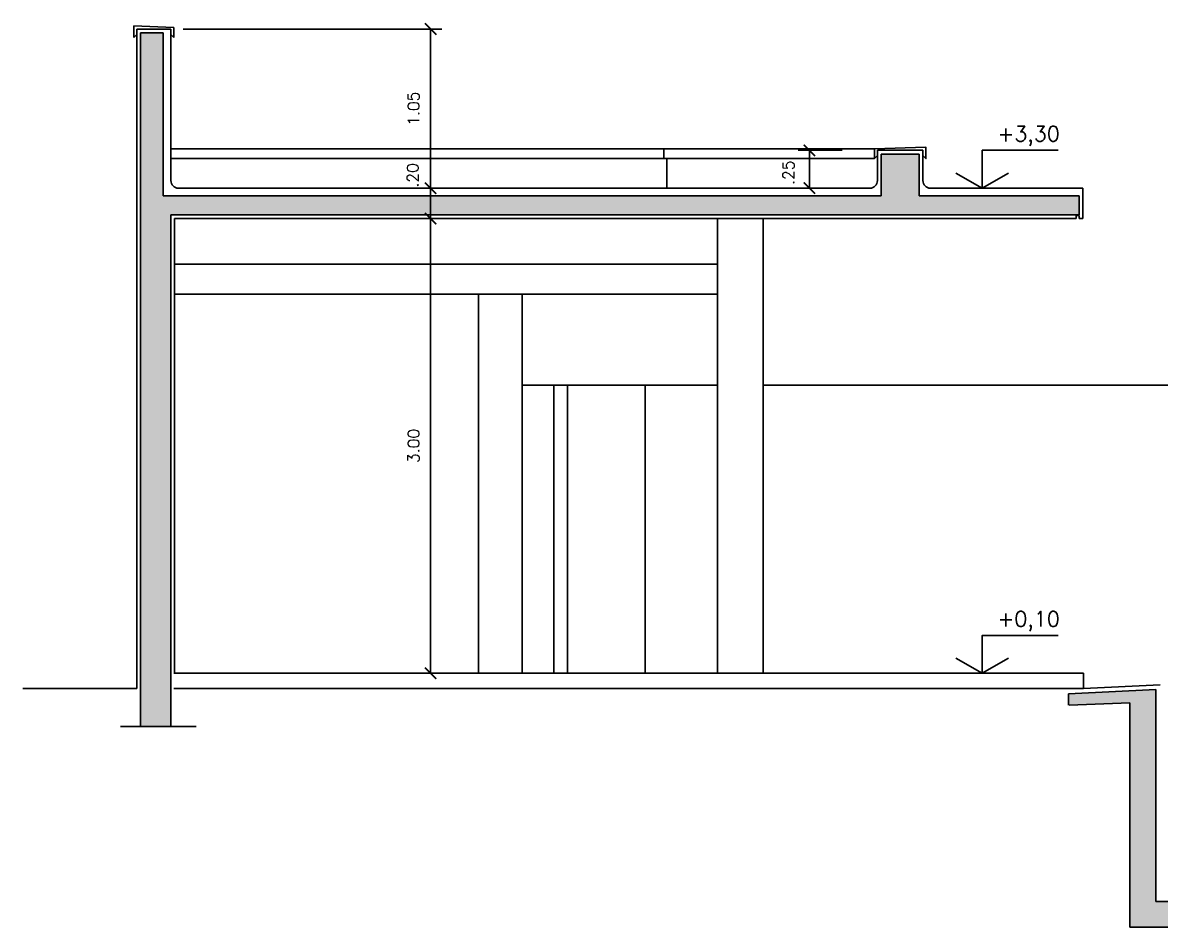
# Model space of a CAD drawing. Header units: millimetres. Extents: x 128 to 761, y 122 to 191.
# Drawn here: x 336.1 to 343.6, y 122.5 to 128.47 of the extents above; entities that cross this region are included whole.
import ezdxf

# ---------------------------------------------------------------- set-up
doc = ezdxf.new("R2010")
doc.units = ezdxf.units.MM
for name, color, linetype in [('ALV', 5, 'Continuous'), ('CAIX', 2, 'Continuous'), ('COTAS', 1, 'Continuous'), ('LVISTA01', 8, 'Continuous'), ('LVISTA02', 1, 'Continuous'), ('LVISTA025', 3, 'Continuous'), ('NOTAS', 2, 'Continuous'), ('REVEST', 2, 'Continuous'), ('SOLID', 8, 'Continuous')]:
    doc.layers.add(name, color=color, linetype=linetype)
doc.styles.add('60-50', font='romans.shx', dxfattribs={"height": 0.075})
doc.styles.add('80-50', font='romans.shx', dxfattribs={"height": 0.1})
doc.dimstyles.new('50', dxfattribs={"dimtxt": 0.1, "dimasz": 2.5, "dimexe": 1.25, "dimexo": 0.625, "dimgap": 0.075, "dimtad": 1, "dimzin": 0, "dimdsep": 46, "dimtxsty": '60-50', "dimcen": 2.5, "dimclrt": 3, "dimadec": 0, "dimazin": 0, "dimtfac": 1, "dimtmove": 0, "dimatfit": 3, "dimfxl": 1, "dimarcsym": 0})

# ---------------------------------------------------------------- blocks, each defined once
blk = doc.blocks.new('_ARCHTICK')
at = {"color": 0, "linetype": 'ByBlock', "const_width": 0.15}
blk.add_lwpolyline([(-0.5, -0.5), (0.5, 0.5)], dxfattribs=at)
blk = doc.blocks.new('*D330')
at = {"layer": 'COTAS', "color": 0, "lineweight": -2}
blk.add_line((338.7898, 124.1752), (338.7898, 127.1752), dxfattribs=at)
at = {"layer": 'DEFPOINTS', "color": 0}
for p in [(338.7898, 127.1752), (338.7898, 127.1752), (338.7898, 124.1752)]:
    blk.add_point(p, dxfattribs=at)
at = {"layer": 'COTAS', "color": 0, "lineweight": -2, "xscale": 0.075, "yscale": 0.075, "zscale": 0.075}
for p, rotation in [((338.7898, 127.1752), 90), ((338.7898, 124.1752), 270)]:
    blk.add_blockref('_ARCHTICK', p, dxfattribs=dict(at, rotation=rotation))
at = {"layer": 'COTAS', "color": 3, "insert": (338.6773, 125.6752), "char_height": 0.075, "attachment_point": 5, "rotation": 90, "style": '60-50'}
blk.add_mtext('3.00', dxfattribs=at)
blk = doc.blocks.new('*D331')
at = {"layer": 'COTAS', "color": 0, "lineweight": -2}
blk.add_line((338.7898, 127.1752), (338.7898, 127.3752), dxfattribs=at)
at = {"layer": 'DEFPOINTS', "color": 0}
for p in [(338.7898, 127.3752), (338.7898, 127.3752), (338.7898, 127.1752)]:
    blk.add_point(p, dxfattribs=at)
at = {"layer": 'COTAS', "color": 0, "lineweight": -2, "xscale": 0.075, "yscale": 0.075, "zscale": 0.075}
for p, rotation in [((338.7898, 127.3752), 90), ((338.7898, 127.1752), 270)]:
    blk.add_blockref('_ARCHTICK', p, dxfattribs=dict(at, rotation=rotation))
at = {"layer": 'COTAS', "color": 3, "insert": (338.6718, 127.46), "char_height": 0.075, "attachment_point": 5, "rotation": 90, "style": '60-50'}
blk.add_mtext('.20', dxfattribs=at)
blk = doc.blocks.new('*D332')
at = {"layer": 'COTAS', "color": 0, "lineweight": -2}
for p, q in [((337.1581, 128.4252), (338.8648, 128.4252)), ((338.7898, 127.3752), (338.7898, 128.4252))]:
    blk.add_line(p, q, dxfattribs=at)
at = {"layer": 'DEFPOINTS', "color": 0}
for p in [(337.0831, 128.4252), (338.7898, 128.4252), (338.7898, 127.3752)]:
    blk.add_point(p, dxfattribs=at)
at = {"layer": 'COTAS', "color": 0, "lineweight": -2, "xscale": 0.075, "yscale": 0.075, "zscale": 0.075}
for p, rotation in [((338.7898, 128.4252), 90), ((338.7898, 127.3752), 270)]:
    blk.add_blockref('_ARCHTICK', p, dxfattribs=dict(at, rotation=rotation))
at = {"layer": 'COTAS', "color": 3, "insert": (338.6773, 127.9002), "char_height": 0.075, "attachment_point": 5, "rotation": 90, "style": '60-50'}
blk.add_mtext('1.05', dxfattribs=at)
blk = doc.blocks.new('*D333')
at = {"layer": 'COTAS', "color": 0, "lineweight": -2}
for p, q in [((341.5047, 127.6252), (341.2135, 127.6252)), ((341.2885, 127.6252), (341.2885, 127.3752)), ((341.4547, 127.3752), (341.2135, 127.3752))]:
    blk.add_line(p, q, dxfattribs=at)
at = {"layer": 'DEFPOINTS', "color": 0}
for p in [(341.5797, 127.6252), (341.2885, 127.3752), (341.5297, 127.3752)]:
    blk.add_point(p, dxfattribs=at)
at = {"layer": 'COTAS', "color": 0, "lineweight": -2, "xscale": 0.075, "yscale": 0.075, "zscale": 0.075}
for p, rotation in [((341.2885, 127.6252), 90), ((341.2885, 127.3752), 270)]:
    blk.add_blockref('_ARCHTICK', p, dxfattribs=dict(at, rotation=rotation))
at = {"layer": 'COTAS', "color": 3, "insert": (341.1508, 127.4777), "char_height": 0.075, "attachment_point": 5, "rotation": 90, "style": '60-50'}
blk.add_mtext('.25', dxfattribs=at)

msp = doc.modelspace()

# ---------------------------------------------------------------- hatches: boundary and pattern name
at = {"layer": 'SOLID'}
h = msp.add_hatch(color=256, dxfattribs=at)
h.paths.add_polyline_path([(336.8763, 123.8252), (337.0763, 123.8252), (337.0763, 127.2002), (343.0674, 127.2002), (343.0674, 127.3252), (342.012, 127.3252), (342.012, 127.6002), (341.762, 127.6002), (341.762, 127.3252), (337.0263, 127.3252), (337.0263, 128.4002), (336.8763, 128.4002)])
h.paths.add_polyline_path([(343.5727, 124.0686), (342.9972, 124.0399), (342.9972, 123.9645), (343.4027, 123.9797), (343.4027, 122.5002), (345.8027, 122.5002), (345.8027, 123.9936), (347.1569, 123.973), (347.1569, 124.0447), (345.6327, 124.0697), (345.6327, 122.6702), (343.5727, 122.6702)])

# ---------------------------------------------------------------- linework, layer by layer
at = {"layer": 'ALV'}
for p, q in [((336.8763, 123.8252), (336.8763, 128.4002)), ((337.0263, 128.4002), (336.8763, 128.4002)), ((337.0263, 127.3252), (337.0263, 128.4002)), ((341.762, 127.3252), (341.762, 127.6002)), ((342.012, 127.6002), (341.762, 127.6002)), ((342.012, 127.3252), (342.012, 127.6002)), ((341.762, 127.3252), (337.0263, 127.3252)), ((343.0674, 127.3252), (342.012, 127.3252)), ((343.0674, 127.3252), (343.0674, 127.2002)), ((337.0763, 123.8252), (337.0763, 127.2002)), ((343.0674, 127.2002), (337.0763, 127.2002)), ((343.5727, 124.0686), (342.9972, 124.0399)), ((342.9972, 124.0399), (342.9972, 123.9647)), ((343.5727, 124.0686), (343.5727, 122.6702)), ((343.4027, 123.9797), (343.0025, 123.9647)), ((343.4027, 123.9797), (343.4027, 122.5002)), ((345.6327, 122.6702), (343.5727, 122.6702)), ((345.8027, 122.5002), (343.4027, 122.5002))]:
    msp.add_line(p, q, dxfattribs=at)
at = {"layer": 'CAIX'}
for p, q in [((336.8313, 128.4452), (336.8313, 128.3702)), ((336.8313, 128.4452), (337.0963, 128.4352)), ((336.8313, 128.3702), (336.8513, 128.3902)), ((337.0763, 128.3902), (337.0963, 128.3702)), ((337.0963, 128.4352), (337.0963, 128.3702))]:
    msp.add_line(p, q, dxfattribs=at)
msp.add_lwpolyline([(341.737, 127.5902), (341.717, 127.5702), (341.717, 127.6352), (342.057, 127.6452), (342.057, 127.5702), (342.037, 127.5902)], dxfattribs=at)
at = {"layer": 'LVISTA01'}
for p, q in [((339.3936, 124.1752), (339.3936, 126.6752)), ((339.6016, 126.0752), (339.3936, 126.0752)), ((339.6016, 126.0752), (339.6016, 124.1752)), ((339.6016, 126.0752), (340.2051, 126.0752)), ((339.6928, 126.0752), (339.6928, 124.1752)), ((340.2051, 124.1752), (340.2051, 126.0752)), ((340.6825, 126.0752), (340.2051, 126.0752)), ((347.1319, 126.0752), (340.9825, 126.0752))]:
    msp.add_line(p, q, dxfattribs=at)
at = {"layer": 'LVISTA02'}
for p, q in [((341.717, 127.6352), (337.0763, 127.6352)), ((340.3278, 127.5702), (340.3278, 127.6352)), ((341.717, 127.5702), (337.0763, 127.5702)), ((340.3478, 127.3752), (340.3478, 127.5702)), ((337.1013, 126.8752), (340.6825, 126.8752)), ((337.1013, 126.6752), (340.6825, 126.6752)), ((343.0972, 124.0752), (337.097, 124.0752))]:
    msp.add_line(p, q, dxfattribs=at)
at = {"layer": 'LVISTA025', "color": 2}
for p, q in [((340.6825, 124.1752), (340.6825, 127.1752)), ((340.9825, 124.1752), (340.9825, 127.1752)), ((339.105, 124.1752), (339.105, 126.6752))]:
    msp.add_line(p, q, dxfattribs=at)
at = {"layer": 'NOTAS'}
msp.add_line((337.2441, 123.8252), (336.7434, 123.8252), dxfattribs=at)
for points in [[(342.9283, 127.6252), (342.4283, 127.6252), (342.4283, 127.3752)], [(342.9283, 124.4252), (342.4283, 124.4252), (342.4283, 124.1752)]]:
    msp.add_lwpolyline(points, dxfattribs=at)
at = {"layer": 'NOTAS', "color": 3}
for points in [[(342.2551, 127.4752), (342.4283, 127.3752), (342.6015, 127.4752)], [(342.2551, 124.2752), (342.4283, 124.1752), (342.6015, 124.2752)]]:
    msp.add_lwpolyline(points, dxfattribs=at)
at = {"layer": 'REVEST'}
for p, q in [((336.8513, 128.4252), (336.8513, 124.0752)), ((337.0763, 128.4252), (336.8513, 128.4252)), ((337.0763, 128.4252), (337.0763, 127.4252)), ((341.737, 127.4252), (341.737, 127.6252)), ((342.037, 127.6252), (341.737, 127.6252)), ((342.037, 127.4252), (342.037, 127.6252)), ((341.687, 127.3752), (337.1263, 127.3752)), ((343.0924, 127.3752), (342.087, 127.3752)), ((343.0924, 127.3752), (343.0924, 127.1752)), ((343.0474, 127.1952), (343.0474, 127.1752)), ((343.0674, 127.1952), (343.0474, 127.1952)), ((343.0674, 127.1952), (343.0674, 127.1752)), ((337.1013, 127.1752), (337.1013, 124.1752)), ((343.0474, 127.1752), (337.1013, 127.1752)), ((343.0924, 127.1752), (343.0674, 127.1752)), ((343.0972, 124.1752), (337.097, 124.1752)), ((343.0972, 124.0749), (343.0972, 124.1752)), ((336.8513, 124.0752), (336.0994, 124.0752)), ((343.6027, 124.1002), (343.0972, 124.0749))]:
    msp.add_line(p, q, dxfattribs=at)
for centre, start, end in [((337.1263, 127.4252), 180, 270), ((341.687, 127.4252), 270, 0), ((342.087, 127.4252), 180, 270)]:
    msp.add_arc(centre, 0.05, start, end, dxfattribs=at)

# ---------------------------------------------------------------- texts
at = {"layer": 'NOTAS', "color": 3, "style": '80-50'}
for s, p in [('+3,30', (342.5286, 127.6843)), ('+0,10', (342.5286, 124.4843))]:
    msp.add_text(s, height=0.1, dxfattribs=at).set_placement(p)

# ---------------------------------------------------------------- dimensions: what is measured, and where the dimension line sits
at = {"layer": 'COTAS'}
for base, p1, p2, override, picture, middle in [((338.7898, 128.4252), (338.7898, 127.3752), (337.0831, 128.4252), {"dimasz": 0.075, "dimexe": 0.075, "dimexo": 0.075, "dimzin": 4, "dimblk1": 'ARCHTICK', "dimblk2": 'ARCHTICK', "dimsah": 1, "dimse1": 1, "dimtmove": 2}, '*D332', (338.6773, 127.9002)), ((338.7898, 127.1752), (338.7898, 124.1752), (338.7898, 127.1752), {"dimasz": 0.075, "dimexe": 0.075, "dimexo": 0.075, "dimzin": 4, "dimblk1": 'ARCHTICK', "dimblk2": 'ARCHTICK', "dimsah": 1, "dimtmove": 2}, '*D330', (338.6773, 125.6752))]:
    dim = msp.add_linear_dim(base=base, p1=p1, p2=p2, angle=90, dimstyle='50', override=override, dxfattribs=at)
    dim.commit()
    dim.dimension.update_dxf_attribs({"geometry": picture, "text_midpoint": middle})
for base, p1, p2, override, picture, middle in [((341.2885, 127.3752), (341.5797, 127.6252), (341.5297, 127.3752), {"dimasz": 0.075, "dimexe": 0.075, "dimexo": 0.075, "dimzin": 4, "dimblk1": 'ARCHTICK', "dimblk2": 'ARCHTICK', "dimsah": 1, "dimtmove": 2}, '*D333', (341.1508, 127.4777)), ((338.7898, 127.3752), (338.7898, 127.1752), (338.7898, 127.3752), {"dimasz": 0.075, "dimexe": 0.075, "dimexo": 0.075, "dimzin": 4, "dimblk1": 'ARCHTICK', "dimblk2": 'ARCHTICK', "dimsah": 1, "dimse1": 1, "dimtmove": 2}, '*D331', (338.6718, 127.46))]:
    dim = msp.add_linear_dim(base=base, p1=p1, p2=p2, angle=90, dimstyle='50', override=override, dxfattribs=at)
    dim.commit()
    dim.dimension.update_dxf_attribs({"geometry": picture, "text_midpoint": middle, "dimtype": 160})

doc.saveas('drawing.dxf')
